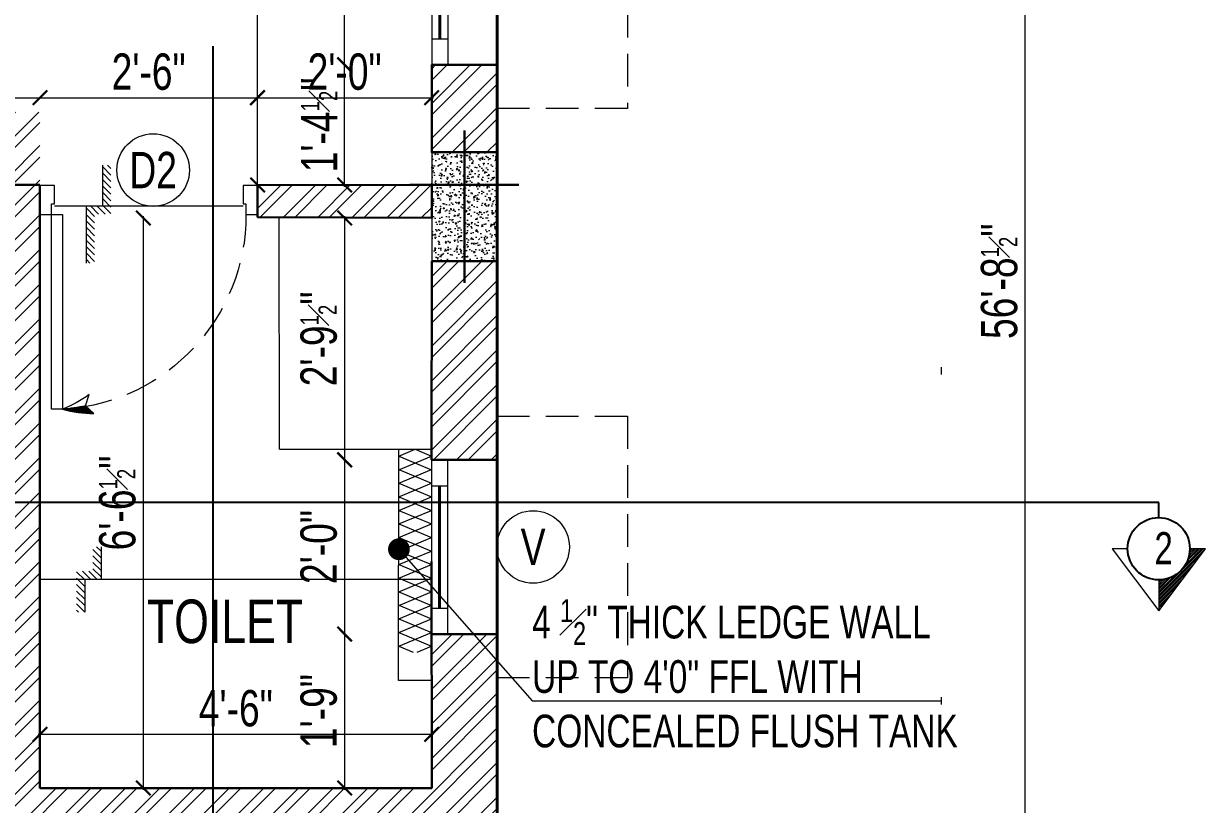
# Model space of a CAD drawing. Header units: inches. Extents: x 3365147 to 3374664, y 1380917 to 1384908.
# Drawn here: x 3365455.9 to 3365618.7, y 1383293.6 to 1383401.1 of the extents above; entities that cross this region are included whole.
import ezdxf
from ezdxf.enums import TextEntityAlignment as Align

# ---------------------------------------------------------------- set-up
doc = ezdxf.new("R2010")
doc.units = ezdxf.units.IN
doc.header["$LTSCALE"] = 18
doc.header["$MEASUREMENT"] = 0
doc.header["$PDSIZE"] = -1
for name, pattern in [('CONTINOUS', [0]), ('DASHDOT', [1, 0.5, -0.25, 0, -0.25]), ('HIDDEN', [0.375, 0.25, -0.125])]:
    doc.linetypes.add(name, pattern=pattern)
for name, color, linetype, lineweight in [('BOUNDARY-00_BC', 6, 'Continuous', 40), ('COLUMN-00 _BC', 1, 'Continuous', 20), ('COLUMN-00 CENTER LINE_BC', 5, 'Continuous', 30), ('COLUMN-00 HATCH_BC', 4, 'Continuous', 9), ('DETAIL-SECTION ARROW HATCH_BC', 252, 'CONTINOUS', 5), ('DETAIL-SECTION ARROW_BC', 1, 'CONTINOUS', 18), ('DETAIL-SECTION-00_BC', 2, 'DASHDOT', 25), ('DIM-03_BC', 1, 'Continuous', 9), ('DIM-04_BC', 3, 'Continuous', 9), ('DOOR-00 DROP LINE_BC', 3, 'Continuous', 13), ('DOOR-00 SHUTTER_BC', 40, 'Continuous', 9), ('DOOR-00_BC', 30, 'Continuous', 18), ('DOORS_THIN-BC', 252, 'Continuous', 5), ('JOINERY TEXT BORDER_BC', 60, 'Continuous', 9), ('JOINERY TEXT_BC', 220, 'Continuous', 15), ('KITCHEN-PLATFORM_BC', 1, 'Continuous', 20), ('LEVEL-DROP HATCH_BC', 4, 'Continuous', 9), ('LEVEL-DROP LINE_BC', 2, 'Continuous', 18), ('PLUMBING-DROP LINE_BC', 9, 'Continuous', 9), ('PLUMBING-LEDGE WALL HATCH_BC', 165, 'Continuous', 5), ('PLUMBING-LEDGE WALL-00_BC', 164, 'Continuous', 20), ('PLUMBING-LEVEL HATCH_BC', 9, 'Continuous', 5), ('PLUMBING-LEVEL LINE-00_BC', 1, 'Continuous', 15), ('SET BACK-DIM_BC', 2, 'Continuous', 9), ('SUNSHADE_BC', 1, 'HIDDEN', 20), ('TEXT-00_ROOM_BC', 232, 'Continuous', 25), ('TEXT-02 _BC', 3, 'CONTINOUS', 18), ('TEXT-02_ARROW_BC', 4, 'Continuous', 13), ('WALL-00_BC', 7, 'Continuous', 30), ('WALL-9 inch BRICK HATCH_BC', 22, 'Continuous', 0), ('WINDOW-00 SHUTTER_BC', 40, 'Continuous', 9), ('WINDOWS-00_BC', 30, 'Continuous', 18)]:
    doc.layers.add(name, color=color, linetype=linetype, lineweight=lineweight)
doc.styles.add('DIM_BC', font='swisscl.ttf')
doc.styles.add('WD Room text', font='swisscl.ttf')
doc.dimstyles.new('DIM_BC', dxfattribs={"dimtxt": 4, "dimasz": 2, "dimexe": 4.5, "dimexo": 0, "dimgap": 1, "dimtad": 1, "dimdec": 4, "dimzin": 3, "dimdsep": 46, "dimlunit": 4, "dimtxsty": 'DIM_BC', "dimblk": 'ARCHTICK', "dimcen": 0.0625, "dimdle": 0.25, "dimse1": 1, "dimse2": 1, "dimclrd": 7, "dimclre": 4, "dimclrt": 256, "dimadec": 0, "dimazin": 0, "dimtfac": 0.5, "dimtdec": 4, "dimtix": 1, "dimtofl": 0, "dimtmove": 2, "dimatfit": 2, "dimfxl": 0, "dimfrac": 1, "dimtolj": 1, "dimtzin": 1, "dimlwd": -1, "dimarcsym": 0})
pattern_1 = [(45, (-5330.466356968507, 3), (-2.386485386504598, 2.386485386504598), []), (45, (-5328.875366713507, 3), (-2.386485386504598, 2.386485386504598), [])]

# ---------------------------------------------------------------- blocks, each defined once
blk = doc.blocks.new('ARROW_C')
at = {"layer": 'DOORS_THIN-BC'}
h = blk.add_hatch(dxfattribs=at)
h.set_pattern_fill('ANSI31', color=256, scale=1.439999999999995, angle=82.34337836753481, style=0)
h.set_pattern_definition([(127.3433783675347, (-488.6261728187226, 65.37046368602438), (-0.1431026031467135, -0.1091862856435467), [])])
edge = h.paths.add_edge_path()
edge.add_arc((5.804878283427684, -19.94409062200435), 20.77169619034866, 91.08324206293743, 106.2280361201848)
edge.add_arc((-1.466444343494003, -25.91922004105702), 25.9606707646258, 77.92495574760318, 86.7618009874663, ccw=False)
edge.add_line((3.964337424034851, -0.5329435133191823), (5.412189069791565, 0.8238933390265969))
blk.add_lwpolyline([(-9.095e-13, 4.26e-14, -0.0661779865403536), (5.412189069791565, 0.823893339026597), (3.964337424034851, -0.5329435133191823), (4.649810086945194, -2.463927325565364, 0.0635909475538442), (-9.095e-13, 4.26e-14)], format="xyb")
blk.add_arc((-1.46697212334652, -25.92314596823115), 25.96462023794869, 77.92562916814516, 86.76112756691943)
blk = doc.blocks.new('*U110')
for points in [[(2.000894688331753, -6.912160000000001e-10), (0, -6.912160000000001e-10), (0, 3.999999999308784), (1.600715750653761, 3.999999999308784), (3.100715750653761, 3.999999999308784), (3.100715750653764, 30.79856849821318), (1.600715750653764, 30.79856849821318), (1.600715750653761, 3.999999999308784), (1.600715750653761, 2.499999999308784), (2.000894688302649, 2.499999999308784)], [(28.3992842495727, 2.499999999308784), (28.3992842495727, 3.999999999308784), (30.00000000022646, 3.999999999308784), (30.00000000022646, -6.912160000000001e-10), (27.99910531189471, -6.912160000000001e-10), (27.99910531189471, 2.499999999308784)]]:
    blk.add_lwpolyline(points, close=True)
at = {"layer": 'DOOR-00 DROP LINE_BC', "ltscale": 0.01}
blk.add_line((2.000894688331757, 2.799463186296633), (27.99910531189472, 2.799463186296633), dxfattribs=at)
at = {"layer": 'DOOR-00 SHUTTER_BC', "linetype": 'HIDDEN'}
blk.add_arc((1.589360844935737, 4.05915830824055), 26.80998867336605, 359.8735723383919, 85.84165232859309, dxfattribs=at)
at = {"layer": 'DOOR-00 SHUTTER_BC', "lineweight": 13, "ltscale": 0.01, "xscale": 0.8000000000007759, "yscale": 0.8000000000007759, "zscale": 0.8000000000007759, "rotation": 359.0774398910439}
blk.add_blockref('ARROW_C', (3.100715750653764, 30.79856849822045), dxfattribs=at)
blk = doc.blocks.new('*U1275')
for p, q in [((2.328306e-10, 8.879062309206347), (24.00000000023283, 8.879062308507855)), ((1.455192e-10, 2.087628567016508), (24.00000000014552, 2.087628566288913)), ((3.573943928349763, -0.1209376908882405), (3.573943928495281, 2.087628566900093)), ((20.42605607182486, -0.1209376914121094), (20.42605607185397, 2.08762856643443)), ((5.82077e-11, -0.120937690800929), (24.00000000005821, -0.1209376914994209))]:
    blk.add_line(p, q)
at = {"layer": 'SUNSHADE_BC'}
blk.add_lwpolyline([(-5.999999999970896, 8.879062309206347), (-5.999999999970896, 26.87906230994122), (30.00000000043656, 26.87906230993394), (30.00000000043656, 8.879062309206347)], dxfattribs=at)
at = {"layer": 'WINDOW-00 SHUTTER_BC', "const_width": 0.3999999999999111}
blk.add_lwpolyline([(20.42605607185397, 0.9833454375111614), (3.573943928262451, 0.9833454378604074)], dxfattribs=at)
blk = doc.blocks.new('*U233')
for p, q in [((2.328306e-10, 8.879062309206347), (35.99998824879755, 8.879062308158609)), ((1.455192e-10, 2.087628567016508), (35.99998824871024, 2.087628565939667)), ((3.573943928349763, -0.1209376908882405), (3.573943928495281, 2.087628566900093)), ((32.42604432038958, -0.1209376917613554), (32.42604432041869, 2.087628566085184)), ((5.82077e-11, -0.120937690800929), (35.99998824862293, -0.1209376918486669))]:
    blk.add_line(p, q)
at = {"layer": 'SUNSHADE_BC'}
blk.add_lwpolyline([(-5.999999999970896, 8.879062309206347), (-5.999999999970896, 26.87906230994122), (41.99998824900128, 26.8790623095847), (41.99998824900128, 8.879062308857101)], dxfattribs=at)
at = {"layer": 'WINDOW-00 SHUTTER_BC', "const_width": 0.3999999999999111}
blk.add_lwpolyline([(32.42604432041869, 0.9833454371619155), (3.573943928262451, 0.9833454378604074)], dxfattribs=at)
blk = doc.blocks.new('*U477')
at = {"layer": 'COLUMN-00 HATCH_BC'}
h = blk.add_hatch(dxfattribs=at)
h.set_pattern_fill('AR-CONC', color=256, scale=0.25)
h.set_pattern_definition([(49.99999999999999, (-2.582294090840695e-06, 5.996753859275486), (1.793150456501884, -0.1568803374564878), [0.1875, -2.0625]), (355, (-2.582294090840695e-06, 5.996753859275486), (-0.3468783340325, 1.88048033425003), [0.15, -1.65]), (100.45144446, (0.1494266202059092, 5.983680499275486), (1.44627211681778, 1.723599977421574), [0.15935048, -1.75285528]), (46.18420000000002, (-2.582294090840695e-06, 6.496753859275486), (2.668103326678931, -0.4137982019826913), [0.2812499999999999, -3.093749999999999]), (96.63563548999993, (0.2223392802059092, 6.462270591775487), (2.336654864185571, 2.435296501936376), [0.239025855, -2.629284399999999]), (351.1841639899999, (-2.582294090840695e-06, 6.496753859275486), (2.336654862636933, 2.435296500674975), [0.225, -2.4750000025]), (21, (0.2499974177059092, 6.371753859275486), (1.492267630296154, -1.006547226663347), [0.1875, -2.0625]), (326.0000000000001, (0.2499974177059092, 6.371753859275486), (0.6082883298039543, 1.812875112617133), [0.15, -1.65]), (71.45144474, (0.3743530527059091, 6.287874924275486), (2.100555941824928, 0.8063278820158846), [0.159350475, -1.75285528]), (37.50000000000001, (-2.582294090840695e-06, 5.996753859275486), (0.03039963829322667, 0.8322346345782787), [0, -1.63, 0, -1.675, 0, -1.65625]), (7.499999999999999, (-2.582294090840695e-06, 5.996753859275486), (0.6576738436053715, 0.9860292797059006), [0, -0.955, 0, -1.5925, 0, -0.63125]), (327.5, (-0.5575025822940909, 5.996753859275486), (1.334556090431023, -0.0563871793359495), [0, -0.625, 0, -1.95, 0, -2.5875]), (317.5, (-0.8075025822940909, 5.996753859275486), (1.457965423355966, 0.2502624558307941), [0, -0.8125, 0, -1.295, 0, -1.8375])])
h.paths.add_polyline_path([(-4.500002582668346, -4.50162307042774), (4.499997417331654, -4.501623070467758), (4.500000000374255, 10.49837692970323), (-4.499999999625745, 10.49837692974324)])
blk.add_lwpolyline([(-4.500002582668346, -4.50162307042774), (4.499997417331654, -4.501623070467758), (4.500000000374255, 10.49837692970323), (-4.499999999625745, 10.49837692974324)], close=True)
at = {"layer": 'COLUMN-00 CENTER LINE_BC'}
for p, q in [((-2.582668346176685e-06, -7.501623070409551), (3.742553359895269e-10, 13.49837692976143)), ((-7.5, -1.818989403545856e-11), (7.5, -5.820766091346741e-11))]:
    blk.add_line(p, q, dxfattribs=at)
blk = doc.blocks.new('ARCHTICK')
at = {"color": 0, "const_width": 0.15}
blk.add_lwpolyline([(-0.5, -0.5), (0.5, 0.5)], dxfattribs=at)
blk = doc.blocks.new('*D1992')
at = {"layer": 'Defpoints', "color": 0, "transparency": 16777216}
for p in [(3365512.101915079, 1383374.305777279), (3365500.101914879, 1383340.998796331), (3365512.079772059, 1383340.998796331)]:
    blk.add_point(p, dxfattribs=at)
at = {"layer": 'DIM-04_BC', "color": 7, "linetype": 'Continuous', "transparency": 16777216}
blk.add_line((3365500.101914879, 1383374.555777279), (3365500.101914879, 1383340.748796331), dxfattribs=at)
at = {"layer": 'DIM-04_BC', "color": 7, "transparency": 16777216, "xscale": 2, "yscale": 2, "zscale": 2}
for p, rotation in [((3365500.101914879, 1383374.305777279), 90), ((3365500.101914879, 1383340.998796331), 270)]:
    blk.add_blockref('ARCHTICK', p, dxfattribs=dict(at, rotation=rotation))
at = {"layer": 'DIM-04_BC', "transparency": 16777216, "insert": (3365496.544575429, 1383357.652286804), "char_height": 5, "attachment_point": 5, "rotation": 90, "style": 'DIM_BC'}
blk.add_mtext('\\A1;2\'-9{\\H0.5x;\\S1#2;}"', dxfattribs=at)
blk = doc.blocks.new('_ArchTick')
at = {"color": 0, "linetype": 'ByBlock', "const_width": 0.15}
blk.add_lwpolyline([(-0.5, -0.5), (0.5, 0.5)], dxfattribs=at)
blk = doc.blocks.new('*D1993')
at = {"layer": 'Defpoints', "color": 0, "transparency": 16777216}
for p in [(3365521.079771284, 1383340.998795183), (3365500.101914108, 1383316.998795183), (3365521.10191664, 1383316.998795183)]:
    blk.add_point(p, dxfattribs=at)
at = {"layer": 'DIM-04_BC', "color": 7, "linetype": 'Continuous', "transparency": 16777216}
blk.add_line((3365500.101914108, 1383341.248795183), (3365500.101914108, 1383316.748795183), dxfattribs=at)
at = {"layer": 'DIM-04_BC', "color": 7, "transparency": 16777216, "xscale": 2, "yscale": 2, "zscale": 2}
for p, rotation in [((3365500.101914108, 1383340.998795183), 90), ((3365500.101914108, 1383316.998795183), 270)]:
    blk.add_blockref('ARCHTICK', p, dxfattribs=dict(at, rotation=rotation))
at = {"layer": 'DIM-04_BC', "transparency": 16777216, "insert": (3365496.541298118, 1383328.998795182), "char_height": 5, "attachment_point": 5, "rotation": 90, "style": 'DIM_BC'}
blk.add_mtext('\\A1;2\'-0"', dxfattribs=at)
blk = doc.blocks.new('*D1994')
at = {"layer": 'Defpoints', "color": 0, "transparency": 16777216}
for p in [(3365512.08687077, 1383316.998795183), (3365500.101914112, 1383295.805888611), (3365512.101916644, 1383295.805888611)]:
    blk.add_point(p, dxfattribs=at)
at = {"layer": 'DIM-04_BC', "color": 7, "linetype": 'Continuous', "transparency": 16777216}
blk.add_line((3365500.101914112, 1383317.248795183), (3365500.101914112, 1383295.555888611), dxfattribs=at)
at = {"layer": 'DIM-04_BC', "color": 7, "transparency": 16777216, "xscale": 2, "yscale": 2, "zscale": 2}
for p, rotation in [((3365500.101914112, 1383316.998795183), 90), ((3365500.101914112, 1383295.805888611), 270)]:
    blk.add_blockref('ARCHTICK', p, dxfattribs=dict(at, rotation=rotation))
at = {"layer": 'DIM-04_BC', "transparency": 16777216, "insert": (3365496.544574662, 1383306.402341896), "char_height": 5, "attachment_point": 5, "rotation": 90, "style": 'DIM_BC'}
blk.add_mtext('\\A1;1\'-9"', dxfattribs=at)
blk = doc.blocks.new('*D1913')
at = {"layer": 'Defpoints', "color": 0, "transparency": 16777216}
for p in [(3365512.101916642, 1383303.201745854), (3365458.101916642, 1383295.80588861), (3365512.101916642, 1383295.80588861)]:
    blk.add_point(p, dxfattribs=at)
at = {"layer": 'DIM-03_BC', "color": 7, "linetype": 'Continuous', "transparency": 16777216}
blk.add_line((3365457.851916642, 1383303.201745854), (3365512.351916642, 1383303.201745854), dxfattribs=at)
at = {"layer": 'DIM-03_BC', "color": 7, "transparency": 16777216, "xscale": 2, "yscale": 2, "zscale": 2, "rotation": 180}
blk.add_blockref('ARCHTICK', (3365458.101916642, 1383303.201745854), dxfattribs=at)
at = {"layer": 'DIM-03_BC', "color": 7, "transparency": 16777216, "xscale": 2, "yscale": 2, "zscale": 2}
blk.add_blockref('ARCHTICK', (3365512.101916642, 1383303.201745854), dxfattribs=at)
at = {"layer": 'DIM-03_BC', "transparency": 16777216, "insert": (3365485.101916642, 1383306.762361843), "char_height": 5, "attachment_point": 5, "style": 'DIM_BC'}
blk.add_mtext('\\A1;4\'-6"', dxfattribs=at)
blk = doc.blocks.new('*D1912')
at = {"layer": 'Defpoints', "color": 0, "transparency": 16777216}
for p in [(3365492.315681298, 1383374.310082796), (3365472.34900707, 1383295.805888611), (3365493.349004452, 1383295.805888611)]:
    blk.add_point(p, dxfattribs=at)
at = {"layer": 'DIM-03_BC', "color": 7, "linetype": 'Continuous', "transparency": 16777216}
blk.add_line((3365472.34900707, 1383374.560082796), (3365472.34900707, 1383295.555888611), dxfattribs=at)
at = {"layer": 'DIM-03_BC', "color": 7, "transparency": 16777216, "xscale": 2, "yscale": 2, "zscale": 2}
for p, rotation in [((3365472.34900707, 1383374.310082796), 90), ((3365472.34900707, 1383295.805888611), 270)]:
    blk.add_blockref('ARCHTICK', p, dxfattribs=dict(at, rotation=rotation))
at = {"layer": 'DIM-03_BC', "transparency": 16777216, "insert": (3365468.78839108, 1383335.057985703), "char_height": 5, "attachment_point": 5, "rotation": 90, "style": 'DIM_BC'}
blk.add_mtext('\\A1;6\'-6{\\H0.5x;\\S1#2;}"', dxfattribs=at)
blk = doc.blocks.new('*D1982')
at = {"layer": 'Defpoints', "color": 0, "transparency": 16777216}
for p in [(3365500.101914108, 1383395.39567782), (3365512.10191664, 1383395.39567782), (3365507.077193644, 1383378.847998926)]:
    blk.add_point(p, dxfattribs=at)
at = {"layer": 'DIM-04_BC', "color": 7, "linetype": 'Continuous', "transparency": 16777216}
blk.add_line((3365500.101914108, 1383378.597998926), (3365500.101914108, 1383395.64567782), dxfattribs=at)
at = {"layer": 'DIM-04_BC', "color": 7, "transparency": 16777216, "xscale": 2, "yscale": 2, "zscale": 2}
for p, rotation in [((3365500.101914108, 1383395.39567782), 90), ((3365500.101914108, 1383378.847998926), 270)]:
    blk.add_blockref('ARCHTICK', p, dxfattribs=dict(at, rotation=rotation))
at = {"layer": 'DIM-04_BC', "transparency": 16777216, "insert": (3365496.601914107, 1383387.121838372), "char_height": 5, "attachment_point": 5, "rotation": 90, "style": 'DIM_BC'}
blk.add_mtext('\\A1;1\'-4{\\H0.5x;\\S1#2;}"', dxfattribs=at)
blk = doc.blocks.new('*D1983')
at = {"layer": 'Defpoints', "color": 0, "transparency": 16777216}
for p in [(3365500.101914117, 1383431.395666069), (3365512.101916646, 1383431.395666069), (3365512.101916644, 1383395.395677821)]:
    blk.add_point(p, dxfattribs=at)
at = {"layer": 'DIM-04_BC', "color": 7, "linetype": 'Continuous', "transparency": 16777216}
blk.add_line((3365500.101914117, 1383395.145677821), (3365500.101914117, 1383431.645666069), dxfattribs=at)
at = {"layer": 'DIM-04_BC', "color": 7, "transparency": 16777216, "xscale": 2, "yscale": 2, "zscale": 2}
for p, rotation in [((3365500.101914117, 1383431.395666069), 90), ((3365500.101914117, 1383395.395677821), 270)]:
    blk.add_blockref('ARCHTICK', p, dxfattribs=dict(at, rotation=rotation))
at = {"layer": 'DIM-04_BC', "transparency": 16777216, "insert": (3365496.538021587, 1383413.395671944), "char_height": 5, "attachment_point": 5, "rotation": 90, "style": 'DIM_BC'}
blk.add_mtext('\\A1;3\'-0"', dxfattribs=at)
blk = doc.blocks.new('*D1976')
at = {"layer": 'Defpoints', "color": 0, "transparency": 16777216}
for p in [(3365488.101914132, 1383519.844473196), (3365507.077193644, 1383519.844473196), (3365507.077193644, 1383378.847998926)]:
    blk.add_point(p, dxfattribs=at)
at = {"layer": 'DIM-03_BC', "color": 7, "linetype": 'Continuous', "transparency": 16777216}
blk.add_line((3365488.101914132, 1383378.597998926), (3365488.101914132, 1383520.094473196), dxfattribs=at)
at = {"layer": 'DIM-03_BC', "color": 7, "transparency": 16777216, "xscale": 2, "yscale": 2, "zscale": 2}
for p, rotation in [((3365488.101914132, 1383519.844473196), 90), ((3365488.101914132, 1383378.847998926), 270)]:
    blk.add_blockref('ARCHTICK', p, dxfattribs=dict(at, rotation=rotation))
at = {"layer": 'DIM-03_BC', "transparency": 16777216, "insert": (3365484.541298129, 1383438.84623606), "char_height": 5, "attachment_point": 5, "rotation": 90, "style": 'DIM_BC'}
blk.add_mtext('\\A1;11\'-9"', dxfattribs=at)
blk = doc.blocks.new('*D1996')
at = {"layer": 'Defpoints', "color": 0, "transparency": 16777216}
for p in [(3365488.075195415, 1383390.869681962), (3365458.101916643, 1383378.76968154), (3365488.075195415, 1383374.40588861)]:
    blk.add_point(p, dxfattribs=at)
at = {"layer": 'DIM-04_BC', "color": 7, "linetype": 'Continuous', "transparency": 16777216}
blk.add_line((3365457.851916643, 1383390.869681962), (3365488.325195415, 1383390.869681962), dxfattribs=at)
at = {"layer": 'DIM-04_BC', "color": 7, "transparency": 16777216, "xscale": 2, "yscale": 2, "zscale": 2, "rotation": 180}
blk.add_blockref('ARCHTICK', (3365458.101916643, 1383390.869681962), dxfattribs=at)
at = {"layer": 'DIM-04_BC', "color": 7, "transparency": 16777216, "xscale": 2, "yscale": 2, "zscale": 2}
blk.add_blockref('ARCHTICK', (3365488.075195415, 1383390.869681962), dxfattribs=at)
at = {"layer": 'DIM-04_BC', "transparency": 16777216, "insert": (3365473.088556029, 1383394.430297952), "char_height": 5, "attachment_point": 5, "style": 'DIM_BC'}
blk.add_mtext('\\A1;2\'-6"', dxfattribs=at)
blk = doc.blocks.new('*D1997')
at = {"layer": 'Defpoints', "color": 0, "transparency": 16777216}
for p in [(3365458.101916643, 1383390.869681962), (3365368.101450162, 1383383.397105793), (3365458.101916643, 1383378.869681373)]:
    blk.add_point(p, dxfattribs=at)
at = {"layer": 'DIM-04_BC', "color": 7, "linetype": 'Continuous', "transparency": 16777216}
blk.add_line((3365367.851450162, 1383390.869681962), (3365458.351916643, 1383390.869681962), dxfattribs=at)
at = {"layer": 'DIM-04_BC', "color": 7, "transparency": 16777216, "xscale": 2, "yscale": 2, "zscale": 2, "rotation": 180}
blk.add_blockref('ARCHTICK', (3365368.101450162, 1383390.869681962), dxfattribs=at)
at = {"layer": 'DIM-04_BC', "color": 7, "transparency": 16777216, "xscale": 2, "yscale": 2, "zscale": 2}
blk.add_blockref('ARCHTICK', (3365458.101916643, 1383390.869681962), dxfattribs=at)
at = {"layer": 'DIM-04_BC', "transparency": 16777216, "insert": (3365422.101683402, 1383394.430297952), "char_height": 5, "attachment_point": 5, "style": 'DIM_BC'}
blk.add_mtext('\\A1;7\'-6"', dxfattribs=at)
blk = doc.blocks.new('*D1998')
at = {"layer": 'Defpoints', "color": 0, "transparency": 16777216}
for p in [(3365512.101916642, 1383390.869681962), (3365488.101916643, 1383378.869681539), (3365512.101916642, 1383378.84225729)]:
    blk.add_point(p, dxfattribs=at)
at = {"layer": 'DIM-04_BC', "color": 7, "linetype": 'Continuous', "transparency": 16777216}
blk.add_line((3365487.851916643, 1383390.869681962), (3365512.351916642, 1383390.869681962), dxfattribs=at)
at = {"layer": 'DIM-04_BC', "color": 7, "transparency": 16777216, "xscale": 2, "yscale": 2, "zscale": 2, "rotation": 180}
blk.add_blockref('ARCHTICK', (3365488.101916643, 1383390.869681962), dxfattribs=at)
at = {"layer": 'DIM-04_BC', "color": 7, "transparency": 16777216, "xscale": 2, "yscale": 2, "zscale": 2}
blk.add_blockref('ARCHTICK', (3365512.101916642, 1383390.869681962), dxfattribs=at)
at = {"layer": 'DIM-04_BC', "transparency": 16777216, "insert": (3365500.101916643, 1383394.430297952), "char_height": 5, "attachment_point": 5, "style": 'DIM_BC'}
blk.add_mtext('\\A1;2\'-0"', dxfattribs=at)
blk = doc.blocks.new('*U836')
at = {"layer": 'JOINERY TEXT BORDER_BC'}
blk.add_circle((0, 0), 5, dxfattribs=at)
at = {"style": 'WD Room text'}
blk.add_attdef('JOINERY_TEXT', text='', height=6, dxfattribs=at).set_placement((0, 0), align=Align.MIDDLE_CENTER)
blk = doc.blocks.new('*U838')
at = {"layer": 'JOINERY TEXT BORDER_BC'}
blk.add_circle((0, 0), 5, dxfattribs=at)
at = {"style": 'WD Room text'}
blk.add_attdef('JOINERY_TEXT', text='', height=6, dxfattribs=at).set_placement((0, 0), align=Align.MIDDLE_CENTER)
blk = doc.blocks.new('*D2029')
at = {"layer": 'Defpoints', "color": 0, "ltscale": 0.5, "transparency": 16777216}
for p in [(3365508.170587659, 1383705.871897449), (3365593.901766822, 1383705.871897449), (3365521.101919242, 1383025.305888607)]:
    blk.add_point(p, dxfattribs=at)
at = {"layer": 'SET BACK-DIM_BC', "color": 7, "ltscale": 0.5, "transparency": 16777216}
blk.add_line((3365593.901766822, 1383025.055888607), (3365593.901766822, 1383706.121897449), dxfattribs=at)
at = {"layer": 'SET BACK-DIM_BC', "color": 7, "ltscale": 0.5, "transparency": 16777216, "xscale": 2, "yscale": 2, "zscale": 2}
for p, rotation in [((3365593.901766822, 1383705.871897449), 90), ((3365593.901766822, 1383025.305888607), 270)]:
    blk.add_blockref('ARCHTICK', p, dxfattribs=dict(at, rotation=rotation))
at = {"layer": 'SET BACK-DIM_BC', "ltscale": 0.5, "transparency": 16777216, "insert": (3365590.341150832, 1383365.588893027), "char_height": 5, "attachment_point": 5, "rotation": 90, "style": 'DIM_BC'}
blk.add_mtext('\\A1;56\'-8{\\H0.5x;\\S1#2;}"', dxfattribs=at)
blk = doc.blocks.new('*U1335')
at = {"transparency": 33554687}
blk.add_line((0, 0), (44.39532952226315, 0), dxfattribs=at)
at = {"linetype": 'CONTINOUS', "transparency": 33554687, "style": 'DIM_BC'}
for tag, rotation, p in [('1', 269.9999999999997, (-1.804112415015879e-16, -0.317633352561371)), ('2', 269.9999999999988, (44.39532952226315, -0.2869649384067169))]:
    blk.add_attdef(tag, text='', height=0.2, rotation=rotation, dxfattribs=at).set_placement(p, align=Align.MIDDLE_CENTER)
blk = doc.blocks.new('*U1330')
at = {"layer": 'DETAIL-SECTION ARROW HATCH_BC', "linetype": 'Continuous', "transparency": 33554687}
h = blk.add_hatch(dxfattribs=at)
h.set_pattern_fill('ANSI31', color=256, scale=0.06451599999999999, style=0)
h.set_pattern_definition([(45, (17.7127543672882, -8.431632918223361), (-0.0057024626368789, 0.0057024626368789), [])])
h.paths.add_polyline_path([(-0.2903219999990937, 0.2870960000056698), (-0.1935479999999073, 0.2870960000056698, -0.4142135623730951), (0, 0.4806440000321801), (0, 0.6741920000113396)])
at = {"linetype": 'Continuous', "transparency": 33554687}
blk.add_line((0, 0.0935479999791597), (0, 0), dxfattribs=at)
at = {"transparency": 33554687}
blk.add_line((0, 0), (18.66566736136868, 0), dxfattribs=at)
at = {"linetype": 'CONTINOUS', "transparency": 33554687}
blk.add_circle((0, 0.2870960000056698), 0.193548, dxfattribs=at)
at = {"layer": 'DETAIL-SECTION ARROW_BC', "transparency": 33554687}
blk.add_line((0, 0.4806440000321801), (0, 0.6741920000113396), dxfattribs=at)
blk.add_lwpolyline([(0.1935479999991685, 0.2870960000056698), (0.2903219999990938, 0.2870960000056698), (0, 0.6741920000113396), (-0.2903219999990937, 0.2870960000056698), (-0.1935479999999073, 0.2870960000056698)], dxfattribs=at)
at = {"linetype": 'CONTINOUS', "transparency": 33554687, "style": 'DIM_BC'}
for tag, height, rotation, p in [('1', 0.2000000000000001, 179.9999999999617, (-0.03053735255570315, 0.2840815832298055)), ('2', 0.2, 179.9999999999793, (18.66579842296763, 0.2878823695993774))]:
    blk.add_attdef(tag, text='', height=height, rotation=rotation, dxfattribs=at).set_placement(p, align=Align.MIDDLE_CENTER)

msp = doc.modelspace()

# ---------------------------------------------------------------- hatches: boundary and pattern name
at = {"layer": 'LEVEL-DROP HATCH_BC', "transparency": 33554687}
h = msp.add_hatch(dxfattribs=at)
h.set_pattern_fill('ANSI31', color=256, scale=5, angle=89.99999999999999)
h.set_pattern_definition([(135, (3609241.589421425, 1481170.028925883), (-0.4419417382415923, -0.4419417382415921), [])])
h.paths.add_polyline_path([(3365467.888479277, 1383374.845218353), (3365465.638479277, 1383374.845218353), (3365465.638479277, 1383368.095218353), (3365464.513479277, 1383368.095218353), (3365464.513479277, 1383375.970218353), (3365466.763479277, 1383375.970218353), (3365466.763479277, 1383381.595218353), (3365467.888479277, 1383381.595218353)])
at = {"layer": 'PLUMBING-LEDGE WALL HATCH_BC'}
h = msp.add_hatch(dxfattribs=at)
h.set_pattern_fill('DIAMONDS', color=256, scale=13.8, angle=90, pattern_type=2)
h.set_pattern_definition([(157.380135052, (3365509.832119253, 1383342.449886174), (-0.6634615384604151, -1.59230769230816), []), (202.619864984, (3365509.832119253, 1383342.449886174), (0.6634615394608915, -1.592307691891295), [])])
h.paths.add_polyline_path([(3365507.582119253, 1383314.532431739), (3365512.082119253, 1383314.532431739), (3365512.082119253, 1383342.449886174), (3365507.582119253, 1383342.449886174)])
at = {"layer": 'PLUMBING-LEVEL HATCH_BC', "transparency": 33554687}
h = msp.add_hatch(dxfattribs=at)
h.set_pattern_fill('ANSI31', color=256, scale=5, angle=-90.00000000000001)
h.set_pattern_definition([(314.9999999999999, (3121689.452696804, 1285530.473643607), (0.4419417382415923, 0.4419417382415921), [])])
h.paths.add_polyline_path([(3365466.528638952, 1383329.032351136), (3365465.403638952, 1383329.032351136), (3365465.403638952, 1383325.657351136), (3365463.153638952, 1383325.657351136), (3365463.153638952, 1383320.032351136), (3365464.278638952, 1383320.032351136), (3365464.278638952, 1383324.532351136), (3365466.528638952, 1383324.532351136)])
at = {"layer": 'WALL-9 inch BRICK HATCH_BC', "transparency": 33554687}
h = msp.add_hatch(dxfattribs=at)
h.set_pattern_fill('ANSI32', color=256, scale=9)
h.set_pattern_definition(pattern_1)
h.paths.add_polyline_path([(3365521.101916642, 1383395.39567782), (3365512.101916638, 1383395.39567782), (3365512.101916638, 1383383.369681543), (3365521.101916642, 1383383.369681543)])
h = msp.add_hatch(dxfattribs=at)
h.set_pattern_fill('ANSI32', color=256, scale=9)
h.set_pattern_definition([(45, (-5330.466356968507, 13), (-2.386485386504598, 2.386485386504598), []), (45, (-5328.875366713507, 13), (-2.386485386504598, 2.386485386504598), [])])
h.paths.add_polyline_path([(3365458.101916643, 1383388.869681539), (3365453.601916642, 1383388.869681539), (3365389.667581636, 1383388.870111268), (3365389.667581636, 1383384.370111268), (3365453.601916642, 1383384.369681539), (3365453.601916642, 1383202.969473193), (3365425.664737525, 1383202.967850126), (3365425.664737525, 1383198.467850126), (3365453.601916642, 1383198.469473193), (3365458.101916642, 1383198.469473193), (3365458.101916642, 1383291.305888609), (3365512.101916642, 1383291.305888609), (3365512.101916641, 1383261.036120075), (3365521.101916642, 1383261.036120075), (3365521.07977128, 1383316.998795183), (3365512.079771281, 1383316.998795183), (3365512.101916642, 1383295.80588861), (3365458.101916642, 1383295.80588861)])
h = msp.add_hatch(dxfattribs=at)
h.set_pattern_fill('ANSI32', color=256, scale=9)
h.set_pattern_definition(pattern_1)
h.paths.add_polyline_path([(3365512.101915858, 1383378.842257291), (3365488.101916643, 1383378.869681539), (3365488.101916643, 1383374.76968154), (3365488.08969447, 1383374.76968154), (3365488.075215087, 1383374.405888528), (3365512.10189463, 1383374.305777364), (3365512.101914308, 1383369.840214322)])
h = msp.add_hatch(dxfattribs=at)
h.set_pattern_fill('ANSI32', color=256, scale=9)
h.set_pattern_definition(pattern_1)
h.paths.add_polyline_path([(3365521.101914055, 1383368.369681543), (3365512.124059416, 1383368.369681543), (3365512.07977128, 1383340.998795183), (3365521.079771281, 1383340.998795183)])

# ---------------------------------------------------------------- linework, layer by layer
at = {"layer": 'BOUNDARY-00_BC', "transparency": 33554687}
msp.add_lwpolyline([(3365521.101916638, 1383710.371897448), (3365230.101916639, 1383710.371897448), (3365230.101916639, 1382820.814053129), (3365521.101916638, 1382820.814053129)], close=True, dxfattribs=at)
at = {"layer": 'KITCHEN-PLATFORM_BC', "transparency": 33554687}
for q in [(3365491.075195414, 1383374.30588861), (3365512.101916642, 1383342.449805571)]:
    msp.add_line((3365491.101916642, 1383342.449805571), q, dxfattribs=at)
at = {"layer": 'LEVEL-DROP LINE_BC', "transparency": 33554687}
msp.add_lwpolyline([(3365464.513479277, 1383368.095218353), (3365464.513479277, 1383375.970218353), (3365466.763479277, 1383375.970218353), (3365466.763479277, 1383381.595218353)], dxfattribs=at)
at = {"layer": 'PLUMBING-DROP LINE_BC', "transparency": 33554687}
msp.add_line((3365512.081522331, 1383324.532351136), (3365458.044696582, 1383324.532351136), dxfattribs=at)
at = {"layer": 'PLUMBING-LEDGE WALL-00_BC'}
msp.add_lwpolyline([(3365507.524902008, 1383310.628085129), (3365507.582119253, 1383342.449886174), (3365512.082119253, 1383342.449886174), (3365512.024902008, 1383310.628085129)], close=True, dxfattribs=at)
at = {"layer": 'PLUMBING-LEVEL LINE-00_BC', "transparency": 33554687}
msp.add_lwpolyline([(3365466.528638952, 1383329.032351136), (3365466.528638952, 1383324.532351136), (3365464.278638952, 1383324.532351136), (3365464.278638952, 1383320.032351136)], dxfattribs=at)
at = {"layer": 'TEXT-02_ARROW_BC'}
for p, q in [((3365582.388273415, 1383352.758194392), (3365582.388273415, 1383353.758194392)), ((3365582.388273415, 1383307.322857063), (3365582.388273415, 1383308.322857063))]:
    msp.add_line(p, q, dxfattribs=at)
at = {"layer": 'WALL-00_BC'}
for p, q in [((3365458.101916643, 1383378.869681373), (3365371.666362159, 1383378.869684124)), ((3365458.101916642, 1383295.80588861), (3365458.101916643, 1383378.869681373)), ((3365488.101916643, 1383378.869681539), (3365488.075195415, 1383374.40588861)), ((3365488.101916643, 1383378.869681539), (3365512.101916642, 1383378.84225729)), ((3365512.101916642, 1383374.342257289), (3365512.112200723, 1383378.842245538)), ((3365488.075195415, 1383374.40588861), (3365512.101914302, 1383374.305777282)), ((3365512.124059416, 1383368.369681543), (3365512.07977128, 1383340.998795183)), ((3365512.124059416, 1383368.369681543), (3365521.101914055, 1383368.369681543)), ((3365521.101914055, 1383368.369681543), (3365521.079771281, 1383340.998795183)), ((3365512.079771281, 1383340.998795183), (3365521.079771281, 1383340.998795183)), ((3365512.079771282, 1383326.998795183), (3365512.101916642, 1383295.80588861)), ((3365521.079771281, 1383326.998795183), (3365521.101916642, 1383261.036120075)), ((3365512.07977128, 1383316.998795183), (3365521.079771281, 1383316.998795183)), ((3365458.101916642, 1383295.80588861), (3365512.101916642, 1383295.80588861))]:
    msp.add_line(p, q, dxfattribs=at)
msp.add_lwpolyline([(3365521.101916642, 1383395.39567782), (3365512.101916638, 1383395.39567782), (3365512.101916638, 1383383.369681543), (3365521.101916642, 1383383.369681543)], close=True, dxfattribs=at)

# ---------------------------------------------------------------- block references
at = {"layer": 'COLUMN-00 _BC', "transparency": 33554687, "rotation": 180}
msp.add_blockref('*U477', (3365516.601914055, 1383378.868058472), dxfattribs=at)
at = {"layer": 'DETAIL-SECTION-00_BC', "transparency": 33554687, "xscale": 22.14566929133859, "yscale": 22.14566929133859, "zscale": 22.14566929133859, "rotation": 90}
msp.add_blockref('*U1335', (3365481.978036779, 1382799.943950406), dxfattribs=at)
at = {"layer": 'DETAIL-SECTION-00_BC', "transparency": 33554687}
ref = msp.add_blockref('*U1330', (3365612.312900337, 1383335.118673497), dxfattribs=dict(at, xscale=22.14566929133859, yscale=22.14566929133859, zscale=22.14566929133859, rotation=180))
ref.add_attrib('1', '2', dxfattribs={"layer": '0', "linetype": 'CONTINOUS', "height": 4.42913385826772, "style": 'DIM_BC'}).set_placement((3365612.989170448, 1383328.827496703), align=Align.MIDDLE_CENTER)
at = {"layer": 'DOOR-00_BC', "xscale": -1, "rotation": 180}
msp.add_blockref('*U110', (3365458.101916643, 1383378.769681539), dxfattribs=at)
at = {"layer": 'JOINERY TEXT_BC'}
ref = msp.add_blockref('*U836', (3365473.708427603, 1383380.906983241), dxfattribs=at)
ref.add_attrib('JOINERY_TEXT', 'D2', dxfattribs={"layer": '0', "height": 5, "style": 'WD Room text'}).set_placement((3365473.708427603, 1383380.906983241), align=Align.MIDDLE_CENTER)
ref = msp.add_blockref('*U838', (3365526.079771282, 1383328.998795183), dxfattribs=at)
ref.add_attrib('JOINERY_TEXT', 'V', dxfattribs={"layer": '0', "height": 5, "style": 'WD Room text'}).set_placement((3365526.079771282, 1383328.998795183), align=Align.MIDDLE_CENTER)
at = {"layer": 'WINDOWS-00_BC'}
for name, p, rotation in [('*U233', (3365512.222854334, 1383431.395666069), 269.9999999999999), ('*U1275', (3365512.200708973, 1383340.998795183), 270)]:
    msp.add_blockref(name, p, dxfattribs=dict(at, rotation=rotation))

# ---------------------------------------------------------------- texts
at = {"layer": 'TEXT-00_ROOM_BC', "insert": (3365482.790853478, 1383313.713969599), "char_height": 6, "attachment_point": 4, "style": 'WD Room text'}
msp.add_mtext('\\pi-9.94561;TOILET \\P\\pi-0.94168; ', dxfattribs=at)
at = {"layer": 'TEXT-02 _BC', "insert": (3365525.937368099, 1383307.822857063), "char_height": 4.5, "attachment_point": 4, "style": 'DIM_BC'}
msp.add_mtext('\\A1;4 {\\H0.7x;\\S1#2;}" THICK LEDGE WALL\\PUP TO 4\'0" FFL WITH \\P{\\A0;CONCEALED FLUSH TANK}\\P ', dxfattribs=at)

# ---------------------------------------------------------------- dimensions: what is measured, and where the dimension line sits
at = {"layer": 'DIM-03_BC', "transparency": 33554687}
dim = msp.add_linear_dim(base=(3365488.101914132, 1383519.844473196), p1=(3365507.077193642, 1383378.847998925), p2=(3365507.077193642, 1383519.844473196), angle=90, dimstyle='DIM_BC', override={"dimtxt": 5, "dimdec": 1, "dimpost": '\\X', "dimfxl": 0.1, "dimfxlon": 1, "dimarcsym": 1}, dxfattribs=at)
dim.commit()
dim.dimension.update_dxf_attribs({"geometry": '*D1976', "text_midpoint": (3365484.541298129, 1383438.84623606), "dimtype": 160})
dim = msp.add_linear_dim(base=(3365472.34900707, 1383295.805888611), p1=(3365492.315681296, 1383374.310082796), p2=(3365493.34900445, 1383295.80588861), angle=90, dimstyle='DIM_BC', override={"dimtxt": 5, "dimdec": 1, "dimpost": '\\X', "dimfxl": 0.1, "dimfxlon": 1, "dimarcsym": 1}, dxfattribs=at)
dim.commit()
dim.dimension.update_dxf_attribs({"geometry": '*D1912', "text_midpoint": (3365468.78839108, 1383335.057985703)})
dim = msp.add_linear_dim(base=(3365512.101916642, 1383303.201745854), p1=(3365458.101916642, 1383295.80588861), p2=(3365512.101916642, 1383295.80588861), dimstyle='DIM_BC', override={"dimtxt": 5, "dimdec": 1, "dimpost": '\\X', "dimfxl": 0.1, "dimfxlon": 1, "dimarcsym": 1}, dxfattribs=at)
dim.commit()
dim.dimension.update_dxf_attribs({"geometry": '*D1913', "text_midpoint": (3365485.101916642, 1383306.762361843)})
at = {"layer": 'DIM-04_BC'}
for base, p1, p2, picture, middle in [((3365500.101914117, 1383431.395666069), (3365512.101916642, 1383395.39567782), (3365512.101916644, 1383431.395666069), '*D1983', (3365496.538021587, 1383413.395671944)), ((3365500.101914108, 1383395.39567782), (3365507.077193642, 1383378.847998925), (3365512.101916638, 1383395.39567782), '*D1982', (3365496.601914107, 1383387.121838372)), ((3365500.101914879, 1383340.998796331), (3365512.101915077, 1383374.305777278), (3365512.079772057, 1383340.998796331), '*D1992', (3365496.544575429, 1383357.652286804)), ((3365500.101914108, 1383316.998795183), (3365521.079771282, 1383340.998795183), (3365521.101916638, 1383316.998795183), '*D1993', (3365496.541298118, 1383328.998795182)), ((3365500.101914112, 1383295.805888611), (3365512.086870768, 1383316.998795183), (3365512.101916642, 1383295.80588861), '*D1994', (3365496.544574662, 1383306.402341896))]:
    dim = msp.add_linear_dim(base=base, p1=p1, p2=p2, angle=90, dimstyle='DIM_BC', override={"dimtxt": 5, "dimdec": 1, "dimpost": '\\X', "dimfxl": 0.1, "dimfxlon": 1, "dimarcsym": 1}, dxfattribs=at)
    dim.commit()
    dim.dimension.update_dxf_attribs({"geometry": picture, "text_midpoint": middle})
for base, p1, p2, picture, middle in [((3365458.101916643, 1383390.869681962), (3365368.101450162, 1383383.397105793), (3365458.101916643, 1383378.869681373), '*D1997', (3365422.101683402, 1383394.430297952)), ((3365512.101916642, 1383390.869681962), (3365488.101916643, 1383378.869681539), (3365512.101916642, 1383378.84225729), '*D1998', (3365500.101916643, 1383394.430297952))]:
    dim = msp.add_linear_dim(base=base, p1=p1, p2=p2, dimstyle='DIM_BC', override={"dimtxt": 5, "dimdec": 1, "dimpost": '\\X', "dimfxl": 0.1, "dimfxlon": 1, "dimarcsym": 1}, dxfattribs=at)
    dim.commit()
    dim.dimension.update_dxf_attribs({"geometry": picture, "text_midpoint": middle, "dimtype": 160})
dim = msp.add_linear_dim(base=(3365488.075195415, 1383390.869681962), p1=(3365458.101916643, 1383378.76968154), p2=(3365488.075195415, 1383374.40588861), dimstyle='DIM_BC', override={"dimtxt": 5, "dimdec": 1, "dimpost": '\\X', "dimfxl": 0.1, "dimfxlon": 1, "dimarcsym": 1}, dxfattribs=at)
dim.commit()
dim.dimension.update_dxf_attribs({"geometry": '*D1996', "text_midpoint": (3365473.088556029, 1383394.430297952)})
at = {"layer": 'SET BACK-DIM_BC', "ltscale": 0.5}
dim = msp.add_linear_dim(base=(3365593.901766822, 1383705.871897449), p1=(3365521.10191924, 1383025.305888606), p2=(3365508.170587657, 1383705.871897448), angle=90, dimstyle='DIM_BC', override={"dimtxt": 5, "dimdec": 1, "dimpost": '\\X'}, dxfattribs=at)
dim.commit()
dim.dimension.update_dxf_attribs({"geometry": '*D2029', "text_midpoint": (3365590.341150832, 1383365.588893027)})

# ---------------------------------------------------------------- leaders
at = {"layer": 'TEXT-02_ARROW_BC'}
msp.add_leader([(3365507.58323448, 1383328.688559858), (3365525.937368099, 1383307.822857063), (3365582.388273415, 1383307.822857063)], dimstyle='DIM_BC', override={"dimasz": 3, "dimtad": 0, "dimclrd": 256, "dimldrblk": 'Dot', "dimfxl": 0.1, "dimfxlon": 1, "dimarcsym": 1}, dxfattribs=at)

doc.saveas('drawing.dxf')
